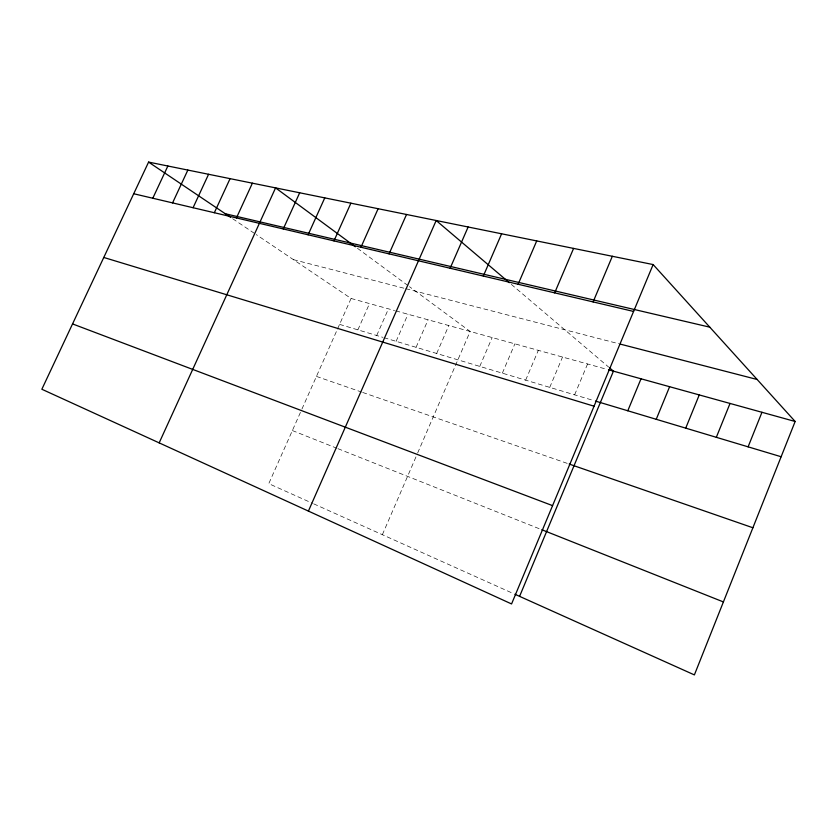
<?xml version="1.0" encoding="UTF-8"?>
<svg xmlns="http://www.w3.org/2000/svg" width="837" height="837" viewBox="0 0 837 837"><rect width="100%" height="100%" fill="white"/><g stroke="black" fill="none" stroke-linecap="round" stroke-linejoin="round"><path stroke-width="0.63" stroke-dasharray="4.18 3.14" d="M574.621 394.834L587.564 363.98M549.742 387.374L562.537 357.043M525.657 380.155L538.317 350.337M502.346 373.166L514.87 343.84M479.768 366.397L492.156 337.552M382.373 534.697L416.156 456.468M417.663 452.974L470.143 331.452L409.481 286.693M436.673 353.476L448.799 325.541M416.083 347.303L428.084 319.807M396.11 341.318L407.985 314.241M376.713 335.501L388.473 308.832M357.88 329.862L369.504 303.58M300.42 412.442L268.771 483.65L312.546 503.319M301.927 409.063L336.955 330.27M337.478 329.087L351.08 298.474L256.258 234.611M293.442 259.648L404.616 288.388M405.84 288.702L618.815 343.735M351.08 298.474L394.572 310.517M395.786 310.862L607.275 369.441M339.571 324.369L382.781 337.321M383.995 337.688L594.228 400.703M316.438 376.409L361.469 392.019M362.672 392.438L567.967 463.625M292.364 430.553L336.767 448.213M337.949 448.684L540.587 529.246M313.708 503.843L513.688 593.705M232.676 218.729L255.17 233.879M357.42 248.275L408.456 285.93M511.334 284.371L608.656 367.087"/><path stroke-width="1.26" d="M653.132 264.565L511.564 603.948L41.85 389.247L148.588 162.096L653.132 264.565L795.15 421.482L694.386 674.904L514.87 594.239M748.111 446.832L761.963 412.285M716.326 437.312L730.031 403.444M685.723 428.136L699.261 394.918M656.239 419.295L669.621 386.704M627.792 410.768L641.027 378.784M519.589 596.362L613.437 371.147L609.618 367.903M593.109 301.916L612.339 256.279M554.669 292.866L573.586 248.411M518.124 284.256L536.716 240.92M483.315 276.064L501.614 233.795M450.128 268.248L468.134 226.994M308.414 511.083L436.182 220.508L509.346 282.686M389.079 253.873L406.52 214.481M360.946 247.25L378.125 208.716M333.973 240.899L350.891 203.182M308.1 234.81L324.766 197.877M283.262 228.961L299.688 192.782M159.166 442.867L275.572 187.886L355.38 246.769M236.442 217.934L252.387 183.177M214.345 212.734L230.07 178.647M193.075 207.722L208.58 174.274M172.568 202.899L187.854 170.068M152.794 198.243L167.871 166.008M225.279 213.749L709.797 327.173M133.721 193.745L633.578 311.437M620.071 344.059L757.14 379.485M608.509 369.787L795.15 421.482M595.452 401.08L781.13 456.74M103.778 257.461L594.05 406.196M569.181 464.054L752.892 527.76M72.547 323.919L552.577 505.632M541.78 529.716L723.398 601.929M148.588 162.096L230.562 217.306"/></g></svg>
